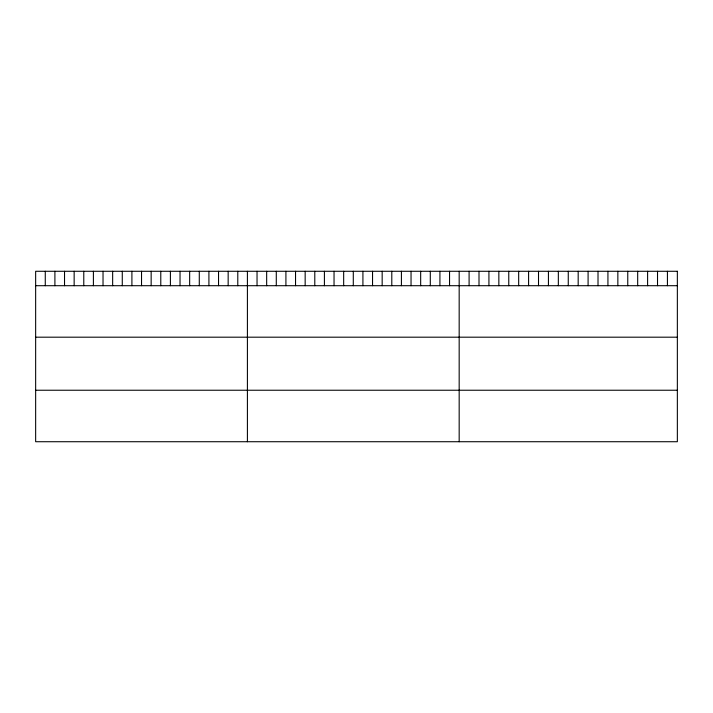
<?xml version="1.0" encoding="UTF-8"?>
<svg xmlns="http://www.w3.org/2000/svg" width="713" height="713" viewBox="0 0 713 713"><rect width="100%" height="100%" fill="white"/><g stroke="black" fill="none" stroke-linecap="round" stroke-linejoin="round"><path stroke-width="1.07" d="M35.65 285.699L677.35 285.699M35.65 337.187L677.35 337.187M35.65 390.234L677.35 390.234M667.43 271.279L667.43 285.699M657.52 271.279L657.52 285.699M647.6 271.279L647.6 285.699M637.68 271.279L637.68 285.699M627.761 271.279L627.761 285.699M617.85 271.279L617.85 285.699M607.931 271.279L607.931 285.699M598.011 271.279L598.011 285.699M588.091 271.279L588.091 285.699M578.181 271.279L578.181 285.699M568.261 271.279L568.261 285.699M558.341 271.279L558.341 285.699M548.431 271.279L548.431 285.699M538.511 271.279L538.511 285.699M528.591 271.279L528.591 285.699M518.672 271.279L518.672 285.699M508.761 271.279L508.761 285.699M498.842 271.279L498.842 285.699M488.922 271.279L488.922 285.699M479.002 271.279L479.002 285.699M469.092 271.279L469.092 285.699M459.172 271.279L459.172 441.721M449.546 271.279L449.546 285.699M439.921 271.279L439.921 285.699M430.296 271.279L430.296 285.699M420.67 271.279L420.67 285.699M411.044 271.279L411.044 285.699M401.419 271.279L401.419 285.699M391.793 271.279L391.793 285.699M382.168 271.279L382.168 285.699M372.543 271.279L372.543 285.699M362.917 271.279L362.917 285.699M353.291 271.279L353.291 285.699M343.666 271.279L343.666 285.699M334.041 271.279L334.041 285.699M324.415 271.279L324.415 285.699M314.789 271.279L314.789 285.699M305.164 271.279L305.164 285.699M295.538 271.279L295.538 285.699M285.913 271.279L285.913 285.699M276.288 271.279L276.288 285.699M266.662 271.279L266.662 285.699M257.036 271.279L257.036 285.699M247.411 271.279L247.411 441.721M237.786 271.279L237.786 285.699M228.16 271.279L228.16 285.699M218.534 271.279L218.534 285.699M208.909 271.279L208.909 285.699M199.284 271.279L199.284 285.699M189.658 271.279L189.658 285.699M180.032 271.279L180.032 285.699M170.407 271.279L170.407 285.699M160.781 271.279L160.781 285.699M151.156 271.279L151.156 285.699M141.531 271.279L141.531 285.699M131.905 271.279L131.905 285.699M122.279 271.279L122.279 285.699M112.654 271.279L112.654 285.699M103.028 271.279L103.028 285.699M93.403 271.279L93.403 285.699M83.778 271.279L83.778 285.699M74.152 271.279L74.152 285.699M64.526 271.279L64.526 285.699M54.901 271.279L54.901 285.699M45.275 271.279L45.275 285.699M677.35 271.279L35.65 271.279L35.65 441.721L677.35 441.721L677.35 271.279"/></g></svg>
